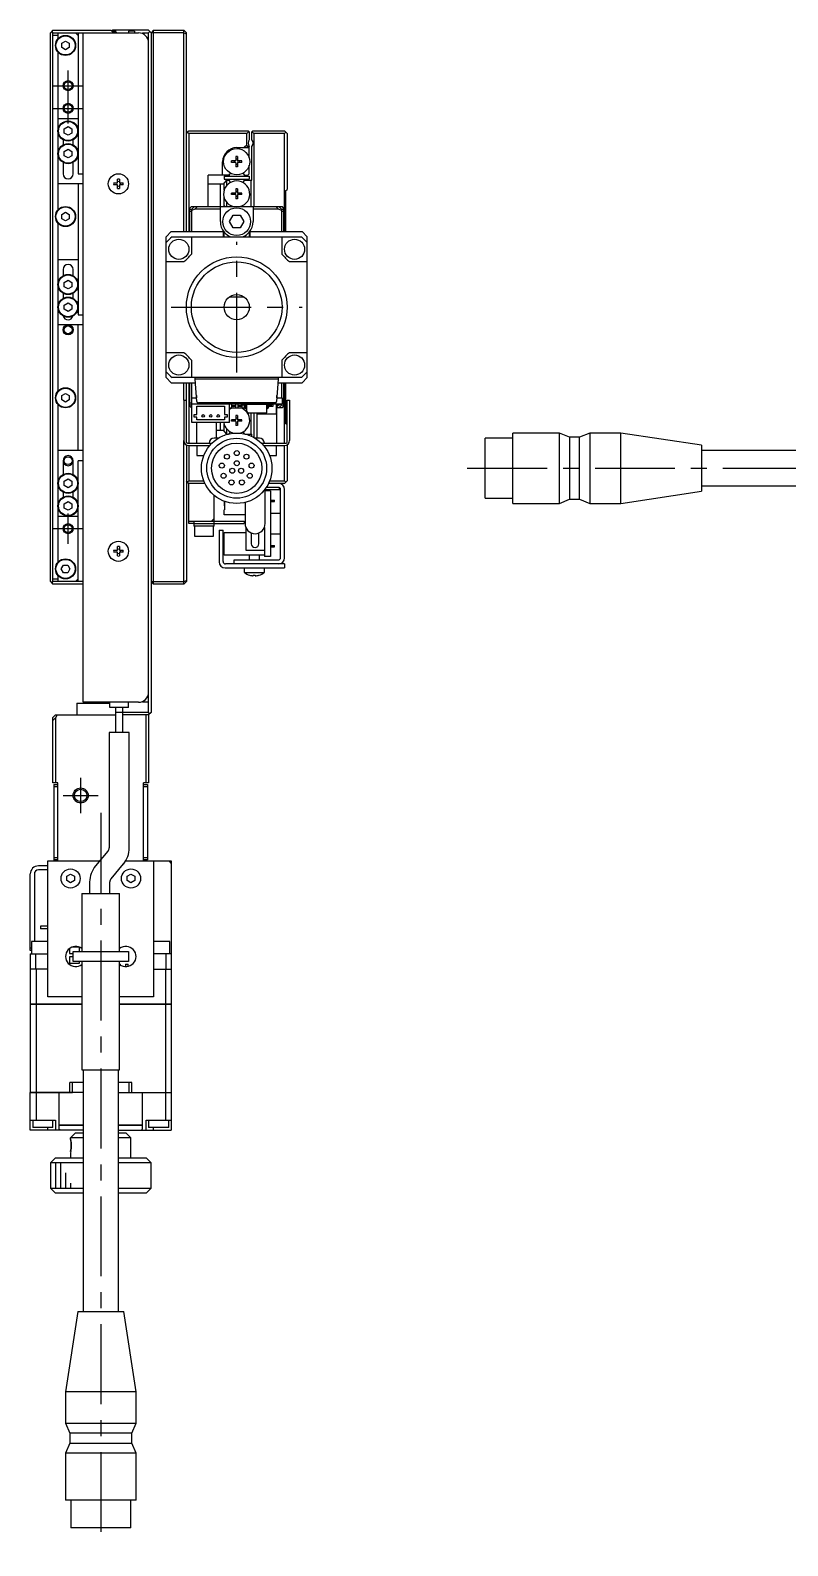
# Model space of a CAD drawing. Extents: x -2 to 843, y -8 to 504.
# Drawn here: x 455.7 to 606.1, y 89.9 to 390.9 of the extents above; entities that cross this region are included whole.
import ezdxf

# ---------------------------------------------------------------- set-up
doc = ezdxf.new("R2010")
doc.units = 0
doc.header["$LTSCALE"] = 0.5
doc.linetypes.add('CENTER', pattern=[50.8, 31.75, -6.35, 6.35, -6.35])
for name, color, linetype in [('MSM_CENTER', 1, 'CENTER'), ('MSM_CONTINUOUS', 7, 'CONTINUOUS'), ('MSM_NARROW', 5, 'CONTINUOUS')]:
    doc.layers.add(name, color=color, linetype=linetype)

msp = doc.modelspace()

# ---------------------------------------------------------------- linework, layer by layer
at = {"layer": 'MSM_CENTER'}
for p, q in [((463.16, 372.41), (463.16, 382.91)), ((460.16, 379.91), (466.16, 379.91)), ((460.16, 375.41), (466.16, 375.41)), ((496.66, 322.91), (496.66, 348.91)), ((483.66, 335.91), (509.66, 335.91)), ((542.44, 303.91), (688.04, 303.91)), ((463.16, 288.91), (463.16, 294.91)), ((460.16, 291.91), (466.16, 291.91)), ((465.66, 242.41), (465.66, 235.41)), ((462.16, 238.91), (469.16, 238.91)), ((469.66, 235.46), (469.66, 89.86))]:
    msp.add_line(p, q, dxfattribs=at)
at = {"layer": 'MSM_CONTINUOUS'}
for p, q in [((460.16, 390.91), (459.66, 390.41)), ((459.66, 281.41), (459.66, 390.41)), ((459.91, 390.66), (460.16, 390.41)), ((460.16, 390.91), (471.66, 390.91)), ((460.16, 281.41), (460.16, 390.41)), ((460.16, 390.41), (477.16, 390.41)), ((461.16, 389.91), (460.16, 389.91)), ((461.16, 390.41), (461.16, 389.23)), ((461.91, 388.34), (462.66, 388.78)), ((462.66, 388.78), (463.41, 388.34)), ((464.66, 390.41), (465.16, 389.91)), ((465.16, 390.41), (465.16, 362.41)), ((466.16, 257.41), (466.16, 390.41)), ((472.06, 390.51), (471.66, 390.91)), ((471.76, 390.81), (471.96, 390.81)), ((471.86, 390.81), (471.96, 390.91)), ((479.16, 390.91), (471.96, 390.91)), ((471.96, 390.41), (472.06, 390.51)), ((472.16, 390.41), (472.06, 390.51)), ((472.26, 390.41), (472.26, 390.51)), ((472.46, 390.41), (472.46, 390.91)), ((472.66, 390.41), (472.66, 390.91)), ((472.86, 390.41), (472.66, 390.61)), ((476.36, 390.71), (475.16, 390.71)), ((475.16, 390.71), (475.16, 390.41)), ((476.36, 390.71), (476.36, 390.41)), ((477.96, 390.41), (479.16, 390.41)), ((479.16, 390.91), (479.66, 390.41)), ((479.41, 390.66), (479.16, 390.41)), ((479.16, 255.41), (479.16, 390.41)), ((480.16, 390.91), (479.66, 390.41)), ((486.16, 390.41), (479.66, 390.41)), ((479.66, 390.41), (479.66, 255.41)), ((480.16, 390.91), (486.16, 390.91)), ((480.16, 280.91), (480.16, 390.91)), ((486.16, 350.91), (486.16, 390.91)), ((486.66, 390.41), (486.16, 390.91)), ((486.16, 390.41), (486.66, 390.2)), ((486.66, 350.91), (486.66, 390.41)), ((461.16, 386.59), (461.16, 355.23)), ((461.91, 387.48), (461.91, 388.34)), ((462.66, 387.05), (461.91, 387.48)), ((463.41, 387.48), (462.66, 387.05)), ((463.41, 388.34), (463.41, 387.48)), ((461.16, 373.41), (465.16, 373.41)), ((462.41, 371.34), (463.16, 371.78)), ((462.41, 370.48), (462.41, 371.34)), ((463.16, 370.05), (462.41, 370.48)), ((463.16, 371.78), (463.91, 371.34)), ((463.91, 370.48), (463.16, 370.05)), ((463.91, 371.34), (463.91, 370.48)), ((486.66, 370.41), (487.16, 370.91)), ((486.91, 370.66), (487.16, 370.41)), ((487.16, 370.91), (498.96, 370.91)), ((487.16, 370.41), (487.16, 350.91)), ((498.66, 370.41), (487.16, 370.41)), ((498.66, 370.41), (499.06, 370.81)), ((498.66, 368.11), (498.66, 370.41)), ((499.06, 370.81), (498.96, 370.91)), ((499.06, 370.81), (499.16, 370.71)), ((499.16, 370.71), (499.16, 369.17)), ((499.66, 370.71), (499.86, 370.91)), ((499.66, 369.17), (499.66, 370.71)), ((499.71, 370.76), (500.06, 370.41)), ((499.86, 370.91), (506.16, 370.91)), ((500.06, 370.41), (500.06, 355.91)), ((506.16, 370.41), (500.06, 370.41)), ((506.16, 370.91), (506.66, 370.41)), ((506.41, 370.66), (506.16, 370.41)), ((506.16, 350.91), (506.16, 370.41)), ((506.66, 370.41), (506.66, 359.31)), ((462.16, 369.18), (462.16, 368.14)), ((464.16, 368.14), (464.16, 369.18)), ((496.66, 367.61), (499.16, 367.61)), ((498.66, 368.11), (498.16, 367.61)), ((499.01, 367.61), (498.66, 368.11)), ((499.16, 365.53), (499.16, 367.85)), ((499.66, 361.11), (499.66, 367.85)), ((462.16, 364.68), (462.16, 362.41)), ((462.41, 366.84), (463.16, 367.28)), ((462.41, 365.98), (462.41, 366.84)), ((463.16, 365.55), (462.41, 365.98)), ((463.16, 367.28), (463.91, 366.84)), ((463.91, 365.98), (463.16, 365.55)), ((463.91, 366.84), (463.91, 365.98)), ((464.16, 362.41), (464.16, 364.68)), ((493.86, 362.11), (493.86, 364.81)), ((496.46, 364.96), (495.66, 364.96)), ((495.66, 364.67), (495.66, 364.96)), ((496.46, 364.67), (495.66, 364.67)), ((496.19, 364.96), (496.19, 364.67)), ((496.81, 365.81), (496.52, 365.81)), ((496.52, 365.81), (496.52, 365.02)), ((496.81, 365.28), (496.52, 365.28)), ((496.52, 364.61), (496.52, 363.81)), ((496.52, 364.34), (496.81, 364.34)), ((496.81, 365.81), (496.81, 365.02)), ((496.81, 364.61), (496.81, 363.81)), ((497.66, 364.96), (496.87, 364.96)), ((497.66, 364.67), (496.87, 364.67)), ((497.13, 364.96), (497.13, 364.67)), ((497.66, 364.67), (497.66, 364.96)), ((465.16, 362.41), (466.16, 362.41)), ((472.96, 360.61), (472.96, 361.34)), ((473.36, 361.34), (473.36, 360.61)), ((495.11, 362.11), (490.96, 362.11)), ((490.96, 355.91), (490.96, 362.11)), ((494.16, 361.91), (494.16, 361.31)), ((494.16, 361.91), (499.16, 361.91)), ((494.16, 361.31), (499.16, 361.31)), ((495.11, 362.11), (495.26, 362.37)), ((496.81, 363.81), (496.52, 363.81)), ((498.06, 362.37), (498.21, 362.11)), ((498.21, 362.11), (498.86, 362.11)), ((498.86, 362.11), (499.16, 362.41)), ((499.16, 362.41), (499.16, 364.1)), ((499.16, 361.91), (499.16, 361.31)), ((466.16, 360.41), (461.16, 360.41)), ((465.16, 360.41), (465.16, 334.41)), ((472.23, 360.61), (472.96, 360.61)), ((472.96, 360.21), (472.23, 360.21)), ((472.96, 359.48), (472.96, 360.21)), ((473.36, 360.61), (474.09, 360.61)), ((474.09, 360.21), (473.36, 360.21)), ((473.36, 360.21), (473.36, 359.48)), ((494.16, 360.36), (490.96, 360.36)), ((493.46, 355.91), (493.46, 360.36)), ((494.66, 361.11), (494.16, 360.61)), ((494.16, 359.13), (494.16, 360.61)), ((494.66, 361.11), (494.66, 360.07)), ((494.66, 361.11), (495.12, 361.11)), ((495.12, 361.11), (495.2, 360.97)), ((496.46, 358.56), (495.66, 358.56)), ((495.66, 358.27), (495.66, 358.56)), ((496.46, 358.27), (495.66, 358.27)), ((496.19, 358.56), (496.19, 358.27)), ((496.81, 359.41), (496.52, 359.41)), ((496.52, 359.41), (496.52, 358.62)), ((496.81, 358.88), (496.52, 358.88)), ((496.81, 359.41), (496.81, 358.62)), ((497.66, 358.56), (496.87, 358.56)), ((497.66, 358.27), (496.87, 358.27)), ((497.13, 358.56), (497.13, 358.27)), ((497.66, 358.27), (497.66, 358.56)), ((497.99, 360.74), (498.2, 361.11)), ((498.2, 361.11), (499.66, 361.11)), ((499.56, 355.91), (499.56, 361.11)), ((506.36, 359.01), (506.66, 359.31)), ((506.36, 359.01), (506.36, 350.91)), ((487.66, 355.91), (487.16, 355.41)), ((487.36, 355.41), (487.76, 355.41)), ((487.36, 350.91), (487.36, 355.41)), ((487.66, 355.91), (505.66, 355.91)), ((487.76, 355.41), (488.26, 355.91)), ((488.37, 355.41), (487.76, 355.11)), ((487.76, 350.91), (487.76, 355.41)), ((488.16, 355.81), (488.16, 355.91)), ((488.87, 355.91), (488.37, 355.41)), ((493.41, 355.41), (488.37, 355.41)), ((493.41, 352.91), (493.41, 355.91)), ((494.16, 355.91), (494.16, 357.7)), ((494.16, 356.11), (494.36, 355.91)), ((494.66, 356.75), (494.66, 355.91)), ((496.52, 358.21), (496.52, 357.41)), ((496.52, 357.94), (496.81, 357.94)), ((496.81, 357.41), (496.52, 357.41)), ((496.81, 358.21), (496.81, 357.41)), ((499.91, 355.91), (499.91, 352.91)), ((504.95, 355.41), (499.91, 355.41)), ((504.95, 355.41), (504.45, 355.91)), ((505.56, 355.11), (504.95, 355.41)), ((505.06, 355.91), (505.56, 355.41)), ((505.16, 355.81), (505.16, 355.91)), ((505.56, 355.41), (505.96, 355.41)), ((505.56, 355.41), (505.56, 350.91)), ((506.16, 355.41), (505.66, 355.91)), ((505.96, 355.41), (505.96, 350.91)), ((461.16, 352.59), (461.16, 319.23)), ((461.91, 354.34), (462.66, 354.78)), ((461.91, 353.48), (461.91, 354.34)), ((462.66, 353.05), (461.91, 353.48)), ((462.66, 354.78), (463.41, 354.34)), ((463.41, 353.48), (462.66, 353.05)), ((463.41, 354.34), (463.41, 353.48)), ((487.76, 354.91), (487.36, 354.91)), ((495.22, 352.91), (495.94, 354.16)), ((495.94, 351.66), (495.22, 352.91)), ((495.94, 354.16), (497.38, 354.16)), ((497.38, 354.16), (498.1, 352.91)), ((498.1, 352.91), (497.38, 351.66)), ((505.96, 354.91), (505.56, 354.91)), ((483.66, 350.91), (482.66, 349.91)), ((482.66, 321.91), (482.66, 349.91)), ((483.66, 350.91), (494.06, 350.91)), ((483.82, 349.91), (509.51, 349.91)), ((487.66, 349.91), (487.66, 346.41)), ((494.06, 349.91), (494.06, 350.91)), ((494.17, 349.91), (494.17, 350.82)), ((497.38, 351.66), (495.94, 351.66)), ((499.15, 350.82), (499.15, 349.91)), ((499.26, 350.91), (499.26, 349.91)), ((499.26, 350.91), (509.66, 350.91)), ((505.66, 346.41), (505.66, 349.91)), ((510.66, 349.91), (509.66, 350.91)), ((510.66, 321.91), (510.66, 349.91)), ((461.16, 345.41), (465.16, 345.41)), ((462.16, 343.41), (462.16, 342.14)), ((464.16, 342.14), (464.16, 343.41)), ((486.16, 344.91), (482.66, 344.91)), ((510.66, 344.91), (507.16, 344.91)), ((462.41, 340.84), (463.16, 341.28)), ((462.41, 339.98), (462.41, 340.84)), ((463.16, 341.28), (463.91, 340.84)), ((463.91, 340.84), (463.91, 339.98)), ((462.16, 338.68), (462.16, 337.64)), ((463.16, 339.55), (462.41, 339.98)), ((463.91, 339.98), (463.16, 339.55)), ((464.16, 337.64), (464.16, 338.68)), ((498.16, 337.91), (495.16, 337.91)), ((462.41, 336.34), (463.16, 336.78)), ((462.41, 335.48), (462.41, 336.34)), ((463.16, 335.05), (462.41, 335.48)), ((463.16, 336.78), (463.91, 336.34)), ((463.91, 335.48), (463.16, 335.05)), ((463.91, 336.34), (463.91, 335.48)), ((465.16, 334.41), (466.16, 334.41)), ((466.16, 332.41), (461.16, 332.41)), ((465.16, 307.41), (465.16, 332.41)), ((482.66, 326.91), (486.16, 326.91)), ((487.66, 325.41), (487.66, 321.91)), ((505.66, 321.91), (505.66, 325.41)), ((507.16, 326.91), (510.66, 326.91)), ((482.66, 321.91), (483.66, 320.91)), ((483.66, 320.91), (488.48, 320.91)), ((509.51, 321.91), (483.82, 321.91)), ((486.16, 317.41), (486.16, 320.91)), ((486.66, 317.41), (486.66, 320.91)), ((487.16, 320.91), (487.16, 308.91)), ((487.36, 316.41), (487.36, 320.91)), ((487.76, 317.91), (487.76, 320.91)), ((488.43, 321.61), (488.41, 321.91)), ((488.74, 317.19), (488.43, 321.61)), ((504.89, 321.61), (488.43, 321.61)), ((504.89, 321.61), (504.58, 317.19)), ((504.84, 320.91), (509.66, 320.91)), ((504.91, 321.91), (504.89, 321.61)), ((505.56, 320.91), (505.56, 317.91)), ((505.96, 320.91), (505.96, 316.41)), ((506.16, 308.91), (506.16, 320.91)), ((506.36, 320.91), (506.36, 312.81)), ((509.66, 320.91), (510.66, 321.91)), ((461.16, 316.59), (461.16, 285.23)), ((461.91, 318.34), (462.66, 318.78)), ((461.91, 317.48), (461.91, 318.34)), ((462.66, 317.05), (461.91, 317.48)), ((462.66, 318.78), (463.41, 318.34)), ((463.41, 317.48), (462.66, 317.05)), ((463.41, 318.34), (463.41, 317.48)), ((486.16, 317.41), (486.16, 309.41)), ((486.16, 317.41), (486.66, 317.41)), ((486.66, 309.11), (486.66, 317.41)), ((487.16, 316.41), (487.66, 315.91)), ((487.36, 316.91), (487.66, 316.91)), ((487.74, 316.41), (487.36, 316.41)), ((487.66, 317.91), (488.69, 317.91)), ((487.66, 317.91), (487.66, 316.71)), ((487.66, 316.71), (505.66, 316.71)), ((487.74, 313.01), (487.74, 316.71)), ((488.66, 318.34), (488.66, 317.91)), ((488.74, 314.56), (488.74, 316.21)), ((488.74, 316.21), (494.24, 316.21)), ((504.28, 316.91), (489.04, 316.91)), ((494.24, 316.21), (494.24, 314.56)), ((495.24, 313.01), (495.24, 316.71)), ((495.66, 316.71), (495.66, 315.91)), ((496.41, 316.29), (495.66, 316.29)), ((496.41, 316.16), (495.66, 316.16)), ((496.41, 316.71), (496.41, 315.91)), ((496.91, 316.71), (496.91, 315.91)), ((497.66, 316.29), (496.91, 316.29)), ((497.66, 316.16), (496.91, 316.16)), ((497.61, 316.48), (497.61, 316.71)), ((497.61, 316.48), (498.12, 316.48)), ((497.66, 316.48), (497.66, 315.91)), ((497.86, 316.48), (497.86, 316.71)), ((497.93, 316.48), (497.93, 316.71)), ((498.16, 316.71), (498.16, 316.71)), ((498.16, 316.47), (498.16, 315.91)), ((498.22, 316.29), (498.16, 316.29)), ((498.22, 316.16), (498.16, 316.16)), ((498.22, 316.38), (498.22, 316.05)), ((498.45, 316.05), (498.45, 316.38)), ((498.66, 316.29), (498.45, 316.29)), ((498.66, 316.16), (498.45, 316.16)), ((498.66, 315.25), (498.66, 316.51)), ((498.76, 316.61), (502.46, 316.61)), ((499.35, 316.71), (499.35, 316.61)), ((499.91, 316.71), (499.91, 316.61)), ((500.76, 316.71), (500.76, 316.61)), ((500.88, 316.71), (500.88, 316.61)), ((502.56, 316.51), (502.56, 314.93)), ((502.77, 316.16), (502.56, 316.16)), ((502.77, 316.05), (502.77, 316.38)), ((502.88, 316.71), (502.88, 316.63)), ((503, 316.38), (503, 316.05)), ((503.84, 316.16), (503, 316.16)), ((503.1, 316.48), (503.61, 316.48)), ((503.3, 316.71), (503.3, 316.48)), ((503.36, 316.71), (503.36, 316.48)), ((503.61, 316.71), (503.61, 316.48)), ((503.84, 316.71), (503.84, 316.16)), ((504.56, 314.71), (504.56, 316.71)), ((504.56, 316.02), (504.95, 316.41)), ((504.56, 316.41), (504.95, 316.41)), ((504.63, 317.91), (505.66, 317.91)), ((504.66, 317.91), (504.66, 318.34)), ((504.95, 316.41), (505.55, 316.71)), ((505.56, 316.41), (505.06, 315.91)), ((505.56, 316.71), (505.56, 316.41)), ((505.96, 316.41), (505.56, 316.41)), ((505.66, 317.91), (505.66, 316.71)), ((505.66, 316.91), (505.96, 316.91)), ((505.66, 315.91), (506.16, 316.41)), ((506.66, 317.41), (507.16, 317.41)), ((506.66, 309.11), (506.66, 317.41)), ((507.16, 317.41), (507.16, 309.41)), ((487.66, 315.91), (487.74, 315.91)), ((488.24, 314.06), (488.24, 314.56)), ((488.24, 314.56), (488.74, 314.56)), ((488.74, 314.06), (488.24, 314.06)), ((488.74, 313.51), (488.74, 314.06)), ((494.24, 313.51), (488.74, 313.51)), ((494.24, 314.56), (494.74, 314.56)), ((494.24, 314.06), (494.24, 313.51)), ((494.74, 314.06), (494.24, 314.06)), ((494.74, 314.56), (494.74, 314.06)), ((495.24, 315.91), (498.25, 315.91)), ((496.46, 313.56), (495.66, 313.56)), ((495.66, 313.27), (495.66, 313.56)), ((496.46, 313.27), (495.66, 313.27)), ((496.19, 313.56), (496.19, 313.27)), ((496.81, 314.41), (496.52, 314.41)), ((496.52, 314.41), (496.52, 313.62)), ((496.81, 313.88), (496.52, 313.88)), ((496.52, 313.21), (496.52, 312.41)), ((496.81, 314.41), (496.81, 313.62)), ((496.81, 313.21), (496.81, 312.41)), ((497.66, 313.56), (496.87, 313.56)), ((497.66, 313.27), (496.87, 313.27)), ((497.13, 313.56), (497.13, 313.27)), ((497.66, 313.27), (497.66, 313.56)), ((498.55, 315.95), (498.66, 315.95)), ((498.55, 315.72), (498.66, 315.72)), ((499.01, 314.86), (498.69, 315.18)), ((502.46, 314.83), (499.08, 314.83)), ((499.56, 310.71), (499.56, 314.83)), ((500.06, 314.83), (500.06, 310.03)), ((500.66, 314.83), (500.66, 309.91)), ((500.76, 314.83), (500.76, 314.71)), ((500.76, 314.71), (504.56, 314.71)), ((502.56, 315.95), (502.67, 315.95)), ((502.56, 315.72), (502.67, 315.72)), ((505.66, 315.91), (504.56, 315.91)), ((504.66, 308.91), (504.66, 315.91)), ((505.16, 315.91), (505.16, 316.01)), ((495.24, 313.01), (487.74, 313.01)), ((488.66, 313.01), (488.66, 308.91)), ((492.66, 309.91), (492.66, 313.01)), ((492.66, 311.46), (494.16, 311.46)), ((493.46, 311.46), (493.46, 313.01)), ((494.16, 311.21), (494.16, 312.7)), ((494.16, 311.21), (494.66, 310.71)), ((494.16, 310.51), (494.16, 310.45)), ((494.16, 310.51), (494.33, 310.51)), ((494.66, 311.75), (494.66, 310.71)), ((494.66, 310.71), (495, 310.71)), ((495.2, 310.85), (495.13, 310.74)), ((496.52, 312.94), (496.81, 312.94)), ((496.81, 312.41), (496.52, 312.41)), ((498.19, 310.74), (497.99, 311.09)), ((498.32, 310.71), (499.66, 310.71)), ((498.99, 310.51), (499.16, 310.51)), ((499.16, 310.51), (499.16, 310.45)), ((499.66, 310.24), (499.66, 310.71)), ((506.66, 312.51), (506.36, 312.81)), ((551.49, 296.91), (551.49, 310.91)), ((560.79, 310.91), (551.49, 310.91)), ((560.79, 296.91), (560.79, 310.91)), ((562.79, 310.06), (560.79, 310.91)), ((566.79, 310.91), (564.79, 310.06)), ((566.79, 310.91), (566.79, 296.91)), ((572.99, 310.91), (566.79, 310.91)), ((572.99, 296.91), (572.99, 310.91)), ((588.99, 308.48), (572.99, 310.91)), ((466.16, 307.41), (461.16, 307.41)), ((486.16, 280.91), (486.16, 309.41)), ((486.66, 308.55), (486.66, 281.41)), ((486.86, 308.91), (491.76, 308.91)), ((487.16, 308.41), (491.3, 308.41)), ((487.16, 308.41), (487.16, 301.41)), ((488.76, 308.41), (488.76, 306.41)), ((491.16, 308.41), (491.16, 308.24)), ((493.05, 309.91), (492.16, 309.91)), ((501.16, 309.91), (500.27, 309.91)), ((501.56, 308.91), (506.46, 308.91)), ((502.02, 308.41), (506.16, 308.41)), ((502.16, 308.24), (502.16, 308.41)), ((504.56, 306.41), (504.56, 308.41)), ((506.16, 301.41), (506.16, 308.41)), ((506.66, 308.55), (506.66, 301.41)), ((545.99, 297.96), (545.99, 309.86)), ((551.49, 309.86), (545.99, 309.86)), ((562.79, 310.06), (562.79, 297.76)), ((564.79, 310.06), (562.79, 310.06)), ((564.79, 297.76), (564.79, 310.06)), ((588.99, 308.48), (588.99, 299.34)), ((636.99, 307.41), (588.99, 307.41)), ((462.16, 305.41), (462.16, 302.64)), ((464.16, 302.64), (464.16, 305.41)), ((466.16, 305.41), (465.16, 305.41)), ((465.16, 281.41), (465.16, 305.41)), ((488.76, 306.41), (490.12, 306.41)), ((503.2, 306.41), (504.56, 306.41)), ((462.41, 301.34), (463.16, 301.78)), ((462.41, 300.48), (462.41, 301.34)), ((463.16, 301.78), (463.91, 301.34)), ((463.91, 301.34), (463.91, 300.48)), ((487.16, 300.91), (486.66, 301.41)), ((487.16, 301.41), (486.91, 301.16)), ((487.16, 301.41), (490.12, 301.41)), ((503.2, 301.41), (506.16, 301.41)), ((506.16, 301.41), (506.41, 301.16)), ((506.66, 301.41), (506.16, 300.91)), ((462.16, 299.18), (462.16, 298.14)), ((463.16, 300.05), (462.41, 300.48)), ((463.91, 300.48), (463.16, 300.05)), ((464.16, 298.14), (464.16, 299.18)), ((487.16, 292.91), (487.16, 300.91)), ((490.34, 300.91), (487.16, 300.91)), ((492.16, 292.41), (492.16, 298.55)), ((502.31, 292.91), (502.31, 299.78)), ((505.16, 299.61), (502.31, 299.61)), ((503.36, 299.41), (502.31, 299.41)), ((504.96, 300.11), (502.54, 300.11)), ((506.16, 300.91), (502.98, 300.91)), ((503.36, 299.41), (503.36, 286.41)), ((505.16, 299.61), (505.16, 300.06)), ((505.36, 286.11), (505.36, 299.71)), ((506.16, 286.11), (506.16, 299.71)), ((572.99, 296.91), (588.99, 299.34)), ((588.99, 300.41), (636.99, 300.41)), ((462.41, 296.84), (463.16, 297.28)), ((462.41, 295.98), (462.41, 296.84)), ((463.16, 295.55), (462.41, 295.98)), ((463.16, 297.28), (463.91, 296.84)), ((463.91, 295.98), (463.16, 295.55)), ((463.91, 296.84), (463.91, 295.98)), ((494.16, 297.36), (494.16, 296.46)), ((494.19, 297.36), (494.16, 297.36)), ((494.26, 296.99), (494.16, 296.99)), ((494.26, 296.84), (494.16, 296.84)), ((494.26, 296.46), (494.16, 296.46)), ((494.16, 295.66), (494.26, 295.66)), ((494.16, 294.66), (494.16, 295.66)), ((494.26, 297.34), (494.26, 295.66)), ((498.31, 297.11), (498.31, 292.91)), ((503.36, 297.54), (504.16, 297.54)), ((503.36, 297.29), (504.16, 297.29)), ((504.16, 297.29), (504.16, 297.54)), ((545.99, 297.96), (551.49, 297.96)), ((551.49, 296.91), (560.79, 296.91)), ((560.79, 296.91), (562.79, 297.76)), ((562.79, 297.76), (564.79, 297.76)), ((564.79, 297.76), (566.79, 296.91)), ((566.79, 296.91), (572.99, 296.91)), ((461.16, 294.41), (465.16, 294.41)), ((487.16, 293.41), (498.16, 293.41)), ((488.16, 292.91), (487.16, 292.91)), ((488.16, 293.41), (488.16, 292.41)), ((488.16, 292.91), (490.16, 292.91)), ((492.16, 292.41), (488.16, 292.41)), ((488.26, 292.41), (488.26, 290.41)), ((490.16, 292.91), (492.16, 292.91)), ((492.16, 293.91), (491.66, 293.41)), ((492.06, 290.41), (492.06, 292.41)), ((492.16, 292.91), (498.16, 292.91)), ((498.31, 294.66), (494.16, 294.66)), ((498.16, 293.41), (498.16, 292.91)), ((498.46, 292.15), (498.46, 287.66)), ((502.16, 292.15), (502.16, 286.41)), ((505.36, 294.91), (503.36, 294.91)), ((488.26, 290.41), (492.06, 290.41)), ((493.16, 291.61), (493.96, 291.61)), ((493.16, 291.61), (493.16, 285.31)), ((493.96, 285.41), (493.96, 291.61)), ((494.16, 291.16), (498.46, 291.16)), ((494.16, 286.66), (494.16, 291.16)), ((499.56, 291.06), (499.56, 288.91)), ((501.06, 288.91), (501.06, 291.06)), ((503.36, 290.91), (505.36, 290.91)), ((472.23, 287.61), (472.96, 287.61)), ((472.96, 287.21), (472.23, 287.21)), ((472.96, 287.61), (472.96, 288.34)), ((472.96, 286.48), (472.96, 287.21)), ((473.36, 288.34), (473.36, 287.61)), ((473.36, 287.61), (474.09, 287.61)), ((474.09, 287.21), (473.36, 287.21)), ((473.36, 287.21), (473.36, 286.48)), ((502.16, 286.66), (494.16, 286.66)), ((498.46, 287.66), (502.16, 287.66)), ((499.16, 286.66), (499.16, 285.71)), ((501.16, 285.71), (501.16, 286.66)), ((503.36, 286.41), (502.16, 286.41)), ((503.36, 288.54), (504.16, 288.54)), ((503.36, 288.29), (504.16, 288.29)), ((504.16, 288.29), (504.16, 288.54)), ((461.79, 283.91), (462.23, 284.66)), ((462.23, 283.16), (461.79, 283.91)), ((462.23, 284.66), (463.09, 284.66)), ((463.09, 283.16), (462.23, 283.16)), ((463.09, 284.66), (463.53, 283.91)), ((463.53, 283.91), (463.09, 283.16)), ((494.36, 284.11), (506.16, 284.11)), ((506.16, 284.91), (494.46, 284.91)), ((496.16, 284.91), (496.16, 285.71)), ((496.16, 285.71), (504.96, 285.71)), ((498.16, 284.11), (498.16, 283.21)), ((498.16, 283.21), (502.16, 283.21)), ((502.16, 283.21), (502.16, 284.11)), ((506.16, 284.91), (506.16, 284.11)), ((459.66, 281.41), (460.16, 280.91)), ((460.16, 281.41), (459.91, 281.16)), ((460.16, 281.91), (461.16, 281.91)), ((466.16, 281.41), (460.16, 281.41)), ((466.16, 280.91), (460.16, 280.91)), ((461.16, 282.59), (461.16, 281.41)), ((465.16, 281.91), (464.66, 281.41)), ((479.66, 281.41), (486.16, 281.41)), ((479.66, 281.41), (480.16, 280.91)), ((486.16, 280.91), (480.16, 280.91)), ((486.16, 281.41), (486.66, 281.62)), ((486.16, 280.91), (486.66, 281.41)), ((499.21, 282.66), (499.23, 282.66)), ((499.96, 282.66), (500.36, 282.66)), ((499.96, 282.52), (499.96, 282.66)), ((500.36, 282.66), (500.36, 282.52)), ((501.09, 282.66), (501.11, 282.66)), ((464.91, 257.21), (471.46, 257.21)), ((464.91, 257.21), (464.91, 254.91)), ((477.16, 257.41), (466.16, 257.41)), ((466.66, 257.41), (466.66, 257.21)), ((471.46, 256.41), (471.46, 257.41)), ((475.16, 256.41), (471.46, 256.41)), ((472.56, 256.41), (472.56, 251.41)), ((474.06, 251.41), (474.06, 256.41)), ((475.16, 256.41), (475.16, 257.41)), ((479.16, 257.41), (477.96, 257.41)), ((460.16, 254.41), (460.66, 254.91)), ((460.16, 241.41), (460.16, 254.41)), ((460.66, 254.3), (460.16, 253.8)), ((460.97, 254.91), (460.66, 254.3)), ((460.66, 254.91), (472.56, 254.91)), ((460.66, 254.3), (460.66, 241.41)), ((479.16, 255.41), (472.56, 255.41)), ((479.16, 254.91), (474.06, 254.91)), ((478.66, 241.41), (478.66, 254.91)), ((479.16, 255.41), (479.41, 255.16)), ((479.66, 255.41), (479.16, 254.91)), ((479.16, 254.91), (479.16, 241.41)), ((475.31, 251.41), (471.31, 251.41)), ((471.31, 251.41), (471.31, 228.5)), ((475.31, 228.5), (475.31, 251.41)), ((461.16, 241.41), (460.16, 241.41)), ((460.36, 241.11), (461.16, 241.11)), ((460.36, 241.11), (460.36, 225.91)), ((461.16, 225.91), (461.16, 241.41)), ((479.16, 241.41), (478.16, 241.41)), ((478.16, 225.91), (478.16, 241.41)), ((478.16, 241.11), (478.96, 241.11)), ((478.96, 241.11), (478.96, 226.11)), ((461.16, 240.61), (460.36, 240.61)), ((478.96, 240.61), (478.16, 240.61)), ((459.16, 198.91), (459.16, 225.91)), ((459.16, 225.91), (469.44, 225.91)), ((460.36, 226.61), (461.16, 226.61)), ((461.16, 226.11), (460.36, 226.11)), ((471.08, 227.86), (468.62, 224.94)), ((474.59, 225.91), (483.66, 225.91)), ((478.16, 226.61), (478.96, 226.61)), ((478.96, 226.11), (478.16, 226.11)), ((480.16, 225.91), (480.16, 198.91)), ((483.16, 225.91), (483.66, 225.41)), ((483.66, 225.91), (483.66, 197.42)), ((455.66, 208.11), (455.66, 223.31)), ((456.46, 223.31), (456.46, 209.91)), ((459.16, 224.91), (457.26, 224.91)), ((459.16, 224.11), (457.26, 224.11)), ((462.91, 222.84), (463.66, 223.28)), ((462.91, 221.98), (462.91, 222.84)), ((463.66, 223.28), (464.41, 222.84)), ((464.41, 222.84), (464.41, 221.98)), ((471.69, 222.37), (474.14, 225.29)), ((474.91, 222.84), (475.66, 223.28)), ((474.91, 221.98), (474.91, 222.84)), ((475.66, 223.28), (476.41, 222.84)), ((476.41, 222.84), (476.41, 221.98)), ((463.66, 221.55), (462.91, 221.98)), ((464.41, 221.98), (463.66, 221.55)), ((467.45, 221.72), (467.45, 219.41)), ((471.45, 219.41), (471.45, 221.72)), ((475.66, 221.55), (474.91, 221.98)), ((476.41, 221.98), (475.66, 221.55)), ((465.91, 219.41), (473.41, 219.41)), ((465.91, 219.41), (465.91, 207.91)), ((473.41, 207.91), (473.41, 219.41)), ((459.16, 212.91), (457.66, 212.91)), ((457.66, 212.91), (457.66, 212.41)), ((459.16, 212.41), (457.66, 212.41)), ((455.66, 208.61), (455.91, 208.61)), ((455.91, 208.11), (455.66, 208.11)), ((459.16, 209.91), (455.91, 209.91)), ((455.91, 209.91), (455.91, 207.41)), ((463.44, 208.49), (463.44, 207.49)), ((465.44, 208.74), (463.86, 208.74)), ((464.16, 205.91), (464.16, 207.91)), ((464.16, 207.91), (475.16, 207.91)), ((465.44, 207.91), (465.44, 208.74)), ((475.16, 207.91), (475.16, 205.91)), ((483.41, 209.91), (480.16, 209.91)), ((483.41, 207.41), (483.41, 209.91)), ((455.66, 207.41), (459.16, 207.41)), ((455.66, 207.41), (455.66, 197.42)), ((456.66, 207.41), (456.66, 204.41)), ((463.44, 207.49), (464.16, 207.49)), ((463.44, 206.84), (463.44, 205.59)), ((464.16, 206.84), (463.44, 206.84)), ((463.44, 205.59), (465.44, 205.59)), ((475.16, 205.91), (464.16, 205.91)), ((465.44, 205.59), (465.44, 205.91)), ((465.91, 205.91), (465.91, 184.41)), ((473.41, 184.41), (473.41, 205.91)), ((473.41, 205.41), (473.59, 205.41)), ((473.59, 205.23), (473.59, 205.41)), ((474.59, 205.41), (475.09, 205.41)), ((474.59, 205.41), (474.59, 204.91)), ((475.09, 204.96), (475.09, 205.41)), ((483.66, 207.41), (480.16, 207.41)), ((482.66, 204.41), (482.66, 207.41)), ((459.16, 204.41), (455.66, 204.41)), ((456.82, 204.41), (456.82, 197.42)), ((480.16, 204.41), (483.66, 204.41)), ((482.51, 204.41), (482.51, 197.42)), ((465.91, 198.91), (459.16, 198.91)), ((480.16, 198.91), (473.41, 198.91)), ((455.66, 197.42), (465.91, 197.42)), ((455.66, 197.41), (455.66, 179.92)), ((465.91, 197.41), (455.66, 197.41)), ((455.67, 197.41), (455.67, 197.42)), ((456.82, 197.41), (456.82, 197.42)), ((456.82, 197.41), (456.82, 179.92)), ((473.41, 197.42), (483.66, 197.42)), ((483.66, 197.41), (473.41, 197.41)), ((482.5, 197.41), (482.5, 197.42)), ((482.51, 197.41), (482.51, 179.92)), ((483.65, 197.41), (483.65, 197.42)), ((483.66, 197.41), (483.66, 179.92)), ((465.91, 184.41), (473.41, 184.41)), ((466.16, 184.41), (466.16, 136.41)), ((473.16, 136.41), (473.16, 184.41)), ((463.51, 179.92), (463.51, 181.91)), ((466.16, 181.91), (463.51, 181.91)), ((464.01, 179.91), (464.01, 181.91)), ((475.81, 181.91), (473.16, 181.91)), ((475.31, 179.91), (475.31, 181.91)), ((475.81, 179.92), (475.81, 181.91)), ((455.66, 179.92), (464.01, 179.92)), ((466.16, 179.91), (455.66, 179.91)), ((455.66, 172.41), (455.66, 179.91)), ((455.67, 179.91), (455.67, 179.92)), ((456.82, 179.91), (456.82, 179.92)), ((456.82, 179.91), (456.82, 174.41)), ((461.41, 173.42), (461.41, 179.91)), ((473.16, 179.91), (483.66, 179.91)), ((475.31, 179.92), (483.66, 179.92)), ((477.91, 179.91), (477.91, 173.42)), ((482.5, 179.91), (482.5, 179.92)), ((482.51, 179.91), (482.51, 174.41)), ((483.65, 179.91), (483.65, 179.92)), ((483.66, 179.91), (483.66, 172.41)), ((455.66, 174.41), (460.66, 174.41)), ((466.16, 172.41), (455.66, 172.41)), ((456.16, 174.41), (456.16, 172.91)), ((460.16, 172.91), (456.16, 172.91)), ((459.16, 172.41), (459.16, 172.91)), ((460.16, 172.91), (460.16, 174.41)), ((460.66, 174.41), (460.66, 172.41)), ((461.41, 173.42), (466.16, 173.42)), ((461.41, 172.61), (461.41, 173.41)), ((466.16, 173.41), (461.41, 173.41)), ((461.41, 172.61), (461.43, 172.61)), ((461.42, 173.41), (461.42, 173.42)), ((461.43, 172.61), (461.43, 172.41)), ((463.66, 170.91), (464.66, 171.91)), ((464.66, 171.91), (466.16, 171.91)), ((473.16, 173.42), (477.91, 173.42)), ((477.91, 173.41), (473.16, 173.41)), ((473.16, 172.41), (483.66, 172.41)), ((473.16, 171.91), (474.66, 171.91)), ((474.66, 171.91), (475.66, 170.91)), ((477.89, 172.61), (477.91, 172.61)), ((477.89, 172.41), (477.89, 172.61)), ((477.9, 173.41), (477.9, 173.42)), ((477.91, 173.41), (477.91, 172.61)), ((478.66, 172.41), (478.66, 174.41)), ((478.66, 174.41), (483.66, 174.41)), ((479.16, 174.41), (479.16, 172.91)), ((483.16, 172.91), (479.16, 172.91)), ((480.16, 172.41), (480.16, 172.91)), ((483.16, 172.91), (483.16, 174.41)), ((466.16, 170.91), (463.66, 170.91)), ((463.66, 170.66), (463.66, 170.66)), ((475.66, 170.91), (473.16, 170.91)), ((475.66, 166.91), (475.66, 170.91)), ((460.66, 166.91), (459.66, 165.91)), ((466.16, 165.91), (459.66, 165.91)), ((459.66, 165.91), (459.66, 160.91)), ((460.66, 166.91), (466.16, 166.91)), ((463.66, 167.91), (463.66, 166.91)), ((473.16, 166.91), (478.66, 166.91)), ((479.66, 165.91), (473.16, 165.91)), ((479.66, 165.91), (478.66, 166.91)), ((479.66, 160.91), (479.66, 165.91)), ((459.66, 160.91), (466.16, 160.91)), ((459.66, 160.91), (460.66, 159.91)), ((466.16, 159.91), (460.66, 159.91)), ((473.16, 160.91), (479.66, 160.91)), ((478.66, 159.91), (473.16, 159.91)), ((478.66, 159.91), (479.66, 160.91)), ((465.09, 136.41), (462.66, 120.41)), ((465.09, 136.41), (474.23, 136.41)), ((476.66, 120.41), (474.23, 136.41)), ((476.66, 120.41), (462.66, 120.41)), ((462.66, 120.41), (462.66, 114.21)), ((476.66, 114.21), (476.66, 120.41)), ((462.66, 114.21), (476.66, 114.21)), ((462.66, 114.21), (463.51, 112.21)), ((475.81, 112.21), (463.51, 112.21)), ((463.51, 112.21), (463.51, 110.21)), ((475.81, 112.21), (476.66, 114.21)), ((475.81, 110.21), (475.81, 112.21)), ((463.51, 110.21), (462.66, 108.21)), ((463.51, 110.21), (475.81, 110.21)), ((476.66, 108.21), (475.81, 110.21)), ((476.66, 108.21), (462.66, 108.21)), ((462.66, 108.21), (462.66, 98.91)), ((476.66, 98.91), (476.66, 108.21)), ((476.66, 98.91), (462.66, 98.91)), ((463.71, 98.91), (463.71, 93.41)), ((475.61, 93.41), (475.61, 98.91)), ((475.61, 93.41), (463.71, 93.41))]:
    msp.add_line(p, q, dxfattribs=at)
for centre, radius in [((462.66, 387.91), 2), ((462.66, 387.91), 1.9), ((463.16, 379.91), 0.783), ((463.16, 375.41), 0.783), ((463.16, 370.91), 2), ((463.16, 370.91), 1.9), ((463.16, 366.41), 2), ((463.16, 366.41), 1.9), ((496.66, 364.81), 2.6), ((473.16, 360.41), 2), ((462.66, 353.91), 2), ((462.66, 353.91), 1.9), ((496.66, 352.91), 2.75), ((485.16, 347.41), 2), ((508.16, 347.41), 2), ((496.66, 335.91), 10), ((496.66, 335.91), 9), ((463.16, 340.41), 2), ((463.16, 340.41), 1.9), ((463.16, 335.91), 2), ((463.16, 335.91), 1.9), ((496.66, 335.91), 2.5), ((463.16, 331.41), 0.783), ((485.16, 324.41), 2), ((508.16, 324.41), 2), ((462.66, 317.91), 2), ((462.66, 317.91), 1.9), ((489.99, 314.31), 0.25), ((491.49, 314.31), 0.25), ((492.99, 314.31), 0.25), ((496.66, 303.91), 7), ((496.66, 303.91), 5.95), ((496.66, 303.91), 5), ((496.66, 306.91), 0.5), ((463.16, 305.41), 0.783), ((493.71, 304.43), 0.5), ((494.73, 306.21), 0.5), ((496.66, 304.91), 0.5), ((498.59, 306.21), 0.5), ((499.61, 304.43), 0.5), ((463.16, 300.91), 2), ((463.16, 300.91), 1.9), ((494.06, 302.41), 0.5), ((495.63, 301.09), 0.5), ((495.79, 303.41), 0.5), ((497.53, 303.41), 0.5), ((497.69, 301.09), 0.5), ((499.26, 302.41), 0.5), ((463.16, 296.41), 2), ((463.16, 296.41), 1.9), ((463.16, 291.91), 0.783), ((473.16, 287.41), 2), ((462.66, 283.91), 2), ((462.66, 283.91), 1.9), ((465.66, 238.91), 1.23), ((463.66, 222.41), 1.9), ((475.66, 222.41), 1.9)]:
    msp.add_circle(centre, radius, dxfattribs=at)
for centre, radius, start, end in [((471.96, 390.51), 0.3, 0, 90), ((477.16, 388.41), 2, 0, 90), ((496.66, 364.81), 2.8, 90, 180), ((499.91, 368.51), 1, 138.5904, 221.4096), ((498.91, 368.51), 1, 318.5904, 41.4096), ((496.46, 365.02), 0.06, 270, 0), ((496.46, 364.61), 0.06, 0, 90), ((496.87, 365.02), 0.06, 180, 270), ((496.87, 364.61), 0.06, 90, 180), ((463.16, 362.41), 1, 180, 0), ((473.16, 360.41), 0.95, 77.8468, 102.1532), ((496.66, 361.61), 1.59, 143.8028, 169.1069), ((496.66, 361.61), 1.59, 190.8931, 216.1972), ((496.78, 361.5), 1.75, 142.994, 150), ((496.55, 361.5), 1.75, 30, 37.006), ((496.66, 361.61), 1.59, 10.8931, 36.1972), ((496.66, 361.61), 1.59, 323.8028, 349.107), ((473.16, 360.41), 0.95, 167.8468, 192.1532), ((473.16, 360.41), 0.435, 152.6335, 207.3665), ((473.16, 360.41), 0.435, 62.6335, 117.3665), ((473.16, 360.41), 0.435, 242.6335, 297.3665), ((473.16, 360.41), 0.95, 257.8468, 282.1532), ((473.16, 360.41), 0.435, 332.6335, 27.3665), ((473.16, 360.41), 0.95, 347.8468, 12.1532), ((496.66, 358.41), 2.6, 285.9424, 254.0576), ((496.78, 361.73), 1.75, 205.4948, 217.006), ((496.46, 358.62), 0.06, 270, 0), ((496.46, 358.21), 0.06, 0, 90), ((496.87, 358.62), 0.06, 180, 270), ((496.87, 358.21), 0.06, 90, 180), ((496.55, 361.73), 1.75, 322.994, 325.4948), ((496.66, 352.91), 3.25, 180, 220.0046), ((496.66, 352.91), 3.25, 319.9955, 0), ((496.66, 335.91), 19, 132.5369, 137.4631), ((496.66, 352.91), 3.25, 220.0056, 247.3864), ((496.66, 352.91), 3.25, 292.6057, 319.9942), ((496.66, 335.91), 19, 42.5369, 47.4631), ((473.5, 359.08), 19, 311.7998, 318.2002), ((519.82, 359.08), 19, 221.7998, 228.2002), ((463.16, 343.41), 1, 0, 180), ((463.16, 334.41), 1, 194.4775, 345.5225), ((473.5, 312.75), 19, 41.7998, 48.2002), ((519.82, 312.75), 19, 131.7998, 138.2002), ((496.66, 335.91), 19, 222.5369, 227.4631), ((496.66, 335.91), 19, 312.5369, 317.4631), ((489.04, 317.21), 0.3, 184, 270), ((498.12, 316.38), 0.33, 0, 90), ((498.12, 316.38), 0.1, 0, 90), ((498.76, 316.51), 0.1, 90, 180), ((502.46, 316.51), 0.1, 0, 90), ((503.1, 316.38), 0.33, 90, 180), ((503.1, 316.38), 0.1, 90, 180), ((504.28, 317.21), 0.3, 270, 356), ((496.66, 313.41), 2.6, 105.9424, 123.2352), ((496.46, 313.62), 0.06, 270, 0), ((496.46, 313.21), 0.06, 0, 90), ((496.87, 313.62), 0.06, 180, 270), ((496.87, 313.21), 0.06, 90, 180), ((496.66, 313.41), 2.6, 283.624, 74.0576), ((498.55, 316.05), 0.33, 180, 270), ((498.55, 316.05), 0.1, 180, 270), ((498.76, 315.25), 0.1, 180, 225), ((499.08, 314.93), 0.1, 225, 270), ((502.46, 314.93), 0.1, 270, 0), ((502.67, 316.05), 0.1, 270, 0), ((502.67, 316.05), 0.33, 270, 0), ((496.66, 313.41), 2.6, 188.8499, 256.376), ((496.66, 310.21), 1.59, 143.8028, 160.1567), ((496.78, 310.1), 1.75, 142.994, 154.5052), ((496.55, 310.1), 1.75, 34.5052, 37.006), ((496.66, 310.21), 1.59, 19.8434, 36.1972), ((487.16, 309.41), 1, 180, 270), ((486.86, 309.11), 0.2, 180, 270), ((492.16, 308.91), 1, 90, 180), ((501.16, 308.91), 1, 0, 90), ((506.16, 309.41), 1, 270, 0), ((506.46, 309.11), 0.2, 270, 0), ((463.16, 305.41), 1, 0, 180), ((492.16, 299.91), 1, 208.9988, 234.2683), ((501.16, 299.91), 1, 305.7317, 331.0012), ((504.96, 299.71), 1.2, 0, 90), ((504.96, 299.71), 0.4, 0, 90), ((500.31, 292.91), 2, 180, 0), ((473.16, 287.41), 0.95, 167.8468, 192.1532), ((473.16, 287.41), 0.435, 152.6335, 207.3665), ((473.16, 287.41), 0.95, 77.8468, 102.1532), ((473.16, 287.41), 0.435, 62.6335, 117.3665), ((473.16, 287.41), 0.435, 242.6335, 297.3665), ((473.16, 287.41), 0.95, 257.8468, 282.1532), ((473.16, 287.41), 0.435, 332.6335, 27.3665), ((473.16, 287.41), 0.95, 347.8468, 12.1532), ((500.31, 288.91), 0.75, 180, 0), ((504.96, 286.11), 1.2, 270, 0), ((504.96, 286.11), 0.4, 270, 0), ((494.36, 285.31), 1.2, 180, 270), ((494.46, 285.41), 0.5, 180, 270), ((500.16, 285.71), 3.2, 231.3178, 252.73), ((500.16, 285.71), 3.2, 287.27, 308.6822), ((500.16, 285.71), 3.19, 253.0947, 266.4097), ((500.16, 285.71), 3.19, 273.5903, 286.9053), ((477.16, 259.41), 2, 270, 0), ((470.31, 228.5), 1, 320, 0), ((470.31, 228.5), 5, 320, 0), ((457.26, 223.31), 1.6, 90, 180), ((457.26, 223.31), 0.8, 90, 180), ((472.45, 221.72), 5, 140, 180), ((472.45, 221.72), 1, 140, 180), ((464.66, 206.91), 2, 51.3178, 308.6822), ((474.66, 206.91), 2, 231.3178, 128.6822), ((476.33, 208.21), 0.2, 165.0734, 270.8074), ((457.79, 169.41), 6, 347.9764, 12.0236)]:
    msp.add_arc(centre, radius, start, end, dxfattribs=at)
at = {"layer": 'MSM_NARROW'}
for p, q in [((460.66, 165.91), (460.66, 160.91)), ((461.66, 165.91), (461.66, 160.91)), ((463.72, 168.15), (463.66, 167.91)), ((462.66, 163.91), (462.66, 160.91)), ((463.66, 161.91), (463.66, 160.91))]:
    msp.add_line(p, q, dxfattribs=at)
for centre, radius in [((463.16, 379.91), 1), ((463.16, 375.41), 1), ((463.16, 331.41), 1), ((463.16, 291.91), 1), ((465.66, 238.91), 1.5)]:
    msp.add_circle(centre, radius, dxfattribs=at)
for centre, radius, start, end in [((463.16, 305.41), 1, 180, 0), ((457.87, 169.41), 5.98, 347.788, 14.5016)]:
    msp.add_arc(centre, radius, start, end, dxfattribs=at)

doc.saveas('drawing.dxf')
